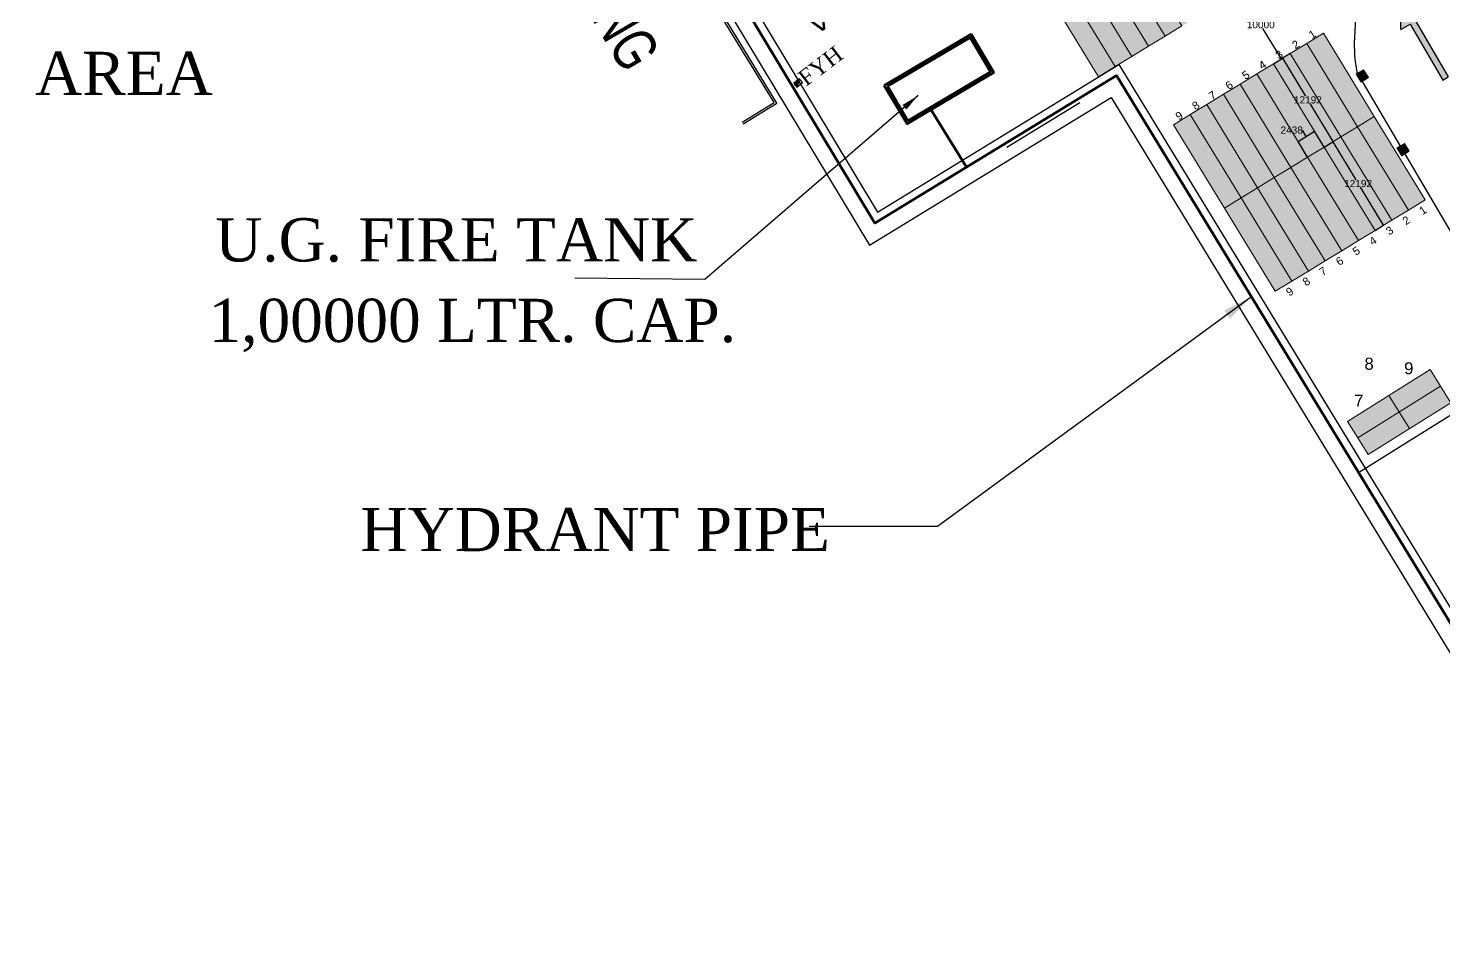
# Model space of a CAD drawing. Header units: inches. Extents: x -1774894 to -657573, y 144736 to 934842.
# Drawn here: x -1333453 to -1156533, y 461071 to 573344 of the extents above; entities that cross this region are included whole.
import ezdxf
from ezdxf.xclip import XClip

# ---------------------------------------------------------------- set-up
doc = ezdxf.new("R2010")
doc.units = ezdxf.units.IN
doc.header["$MEASUREMENT"] = 0
doc.header["$XCLIPFRAME"] = 0
for name, color, linetype in [('3', 13, 'Continuous'), ('A-ANNO-TEXT', 7, 'Continuous'), ('A-OTHERS PROPERTY-HATCH', 9, 'Continuous'), ('C-ROAD-OTLN', 142, 'Continuous'), ("EXPORT WARE HOUSE(19 JULY'08)$0$G-ANNO-TEXT", 2, 'Continuous'), ("EXPORT WARE HOUSE(19 JULY'08)$0$G-ANNO-TTLB", 4, 'Continuous'), ('FENCE EXIM AREA', 7, 'FENCELINE1'), ('siding cl', 7, 'Continuous')]:
    doc.layers.add(name, color=color, linetype=linetype)
for name, color, linetype, lineweight in [('Container', 5, 'Continuous', 9), ('grid', 7, 'Continuous', 18), ('IR PROP. DETAILS', 190, 'Continuous', 0), ('P FIRE', 6, 'Continuous', 35), ('P FIXTURE', 54, 'Continuous', 30), ('P TEXT', 255, 'Continuous', 20)]:
    doc.layers.add(name, color=color, linetype=linetype, lineweight=lineweight)
doc.layers.add('PAVED AREA', color=7, linetype='Continuous', true_color=0xf2f2f2)
doc.styles.add('2MM', font='romans', dxfattribs={"height": 0.07874})
doc.styles.add('ANNO', font='arial.ttf')
doc.styles.add('ARIAL', font='arial.ttf')
doc.styles.add("EXPORT WARE HOUSE(19 JULY'08)$0$HEADING", font='')
doc.styles.add("EXPORT WARE HOUSE(19 JULY'08)$0$NOTES", font='ROMANS.SHX')
doc.styles.add("EXPORT WARE HOUSE(19 JULY'08)$0$SUBHEAD", font='arial.ttf')
doc.styles.get("Standard").update_dxf_attribs({"font": 'arial.ttf'})
doc.styles.add('SWISS', font='swisscl.ttf')
doc.styles.add('TIMES', font='times.ttf')
doc.styles.get("EXPORT WARE HOUSE(19 JULY'08)$0$HEADING").set_extended_font_data('Arial Black')
doc.linetypes.add('FENCELINE1', pattern='A,0.25,-0.1,[133,ltypeshp.shx,S=0.1,R=0,X=-0.1,Y=0],-0.1,1', length=1.45)
doc.dimstyles.new('Architectural Metric', dxfattribs={"dimscale": 1500, "dimtxt": 2.38, "dimasz": 1.5, "dimexe": 1.5, "dimexo": 2.38, "dimgap": 0.5, "dimtad": 1, "dimtoh": 1, "dimdec": 0, "dimrnd": 1, "dimzin": 0, "dimdsep": 46, "dimtxsty": 'ANNO', "dimblk": 'ARCHTICK', "dimcen": 2.38, "dimdle": 1.5, "dimclrd": 256, "dimclre": 256, "dimclrt": 256, "dimadec": 0, "dimazin": 0, "dimtfac": 1, "dimtdec": 0, "dimtofl": 0, "dimtmove": 0, "dimatfit": 3, "dimfxl": 1, "dimtolj": 1, "dimtzin": 0, "dimlwd": 25, "dimarcsym": 0})
doc.dimstyles.get("Standard").update_dxf_attribs({"dimtxt": 0.18, "dimasz": 0.18, "dimexe": 0.18, "dimexo": 0.0625, "dimgap": 0.09, "dimtad": 0, "dimtih": 1, "dimtoh": 1, "dimdec": 4, "dimzin": 0, "dimdsep": 46, "dimtxsty": 'Standard', "dimcen": 0.09, "dimadec": 0, "dimazin": 0, "dimtfac": 1, "dimtdec": 4, "dimtofl": 0, "dimtmove": 0, "dimatfit": 3, "dimfxl": 1, "dimtolj": 1, "dimtzin": 0, "dimarcsym": 0})

# ---------------------------------------------------------------- blocks, each defined once
blk = doc.blocks.new("EXPORT WARE HOUSE(19 JULY'08)$0$a1v_sheet")
for p, q in [((-100, 565), (-100, 5.5)), ((-95, 565), (-95, 5.5)), ((-812, 5.5), (-100, 5.5))]:
    blk.add_line(p, q)
at = {"color": 8}
blk.add_line((-817, 0.5), (0, 0.5), dxfattribs=at)
at = {"layer": "EXPORT WARE HOUSE(19 JULY'08)$0$G-ANNO-TEXT"}
for tag, p, height, style in [('CLIENT1', (-93.8, 98.17), 3, "EXPORT WARE HOUSE(19 JULY'08)$0$NOTES"), ('CLIENT2', (-93.8, 93.31), 3, "EXPORT WARE HOUSE(19 JULY'08)$0$NOTES"), ('JOBTITLE1', (-93.8, 83.85), 3.5, "EXPORT WARE HOUSE(19 JULY'08)$0$SUBHEAD"), ('JOBTITLE2', (-93.8, 79.03), 3.5, "EXPORT WARE HOUSE(19 JULY'08)$0$SUBHEAD"), ('DRAWINGTITLE1', (-93.8, 62.97), 4, "EXPORT WARE HOUSE(19 JULY'08)$0$HEADING"), ('DRAWINGTITLE2', (-93.8, 57.42), 4, "EXPORT WARE HOUSE(19 JULY'08)$0$HEADING"), ('DRAWINGTITLE3', (-93.8, 52.65), 4, "EXPORT WARE HOUSE(19 JULY'08)$0$HEADING"), ('DRAWINGTITLE4', (-93.8, 48.01), 4, "EXPORT WARE HOUSE(19 JULY'08)$0$HEADING"), ('JOBNO', (-93.8, 38.4), 2.38, "EXPORT WARE HOUSE(19 JULY'08)$0$NOTES"), ('SCALE', (-63.8, 38.4), 2.38, "EXPORT WARE HOUSE(19 JULY'08)$0$NOTES"), ('DATE', (-33.8, 38.4), 2.38, "EXPORT WARE HOUSE(19 JULY'08)$0$NOTES"), ('DRNBY', (-93.8, 28.4), 2.38, "EXPORT WARE HOUSE(19 JULY'08)$0$NOTES"), ('DRAWINGSTATUS', (-33.8, 28.4), 2.38, "EXPORT WARE HOUSE(19 JULY'08)$0$NOTES"), ('REV', (-93.8, 17.8), 2.38, "EXPORT WARE HOUSE(19 JULY'08)$0$NOTES"), ('DRGNO', (-63.8, 11.22), 6, "EXPORT WARE HOUSE(19 JULY'08)$0$HEADING")]:
    blk.add_attdef(tag, p, '', height=height, dxfattribs=dict(at, style=style))
blk = doc.blocks.new("EXPORT WARE HOUSE(19 JULY'08)")
at = {"layer": "EXPORT WARE HOUSE(19 JULY'08)$0$G-ANNO-TTLB", "xscale": 200, "yscale": 200, "zscale": 200}
blk.add_blockref("EXPORT WARE HOUSE(19 JULY'08)$0$a1v_sheet", (1467445.6, -11580899.7), dxfattribs=at)
blk = doc.blocks.new('A$C504613C0')
at = {"layer": 'P FIXTURE', "ltscale": 7.5}
blk.add_hatch(color=256, dxfattribs=at).paths.add_polyline_path([(900, 2041), (0, 2041), (0, 1441)])
blk.add_line((900, 2041), (0, 1441), dxfattribs=at)
blk.add_lwpolyline([(0, 2041), (0, 1441), (900, 1441), (900, 2041)], close=True, dxfattribs=at)
at = {"layer": 'P TEXT', "ltscale": 3, "insert": (942, 2748), "char_height": 2000, "width": 301259.33, "attachment_point": 1, "style": '2MM'}
blk.add_mtext('{\\fBookman Old Style|b0|i0|c0|p18;FYH}', dxfattribs=at)
blk = doc.blocks.new('_ArchTick')
at = {"color": 0, "linetype": 'ByBlock', "const_width": 0.15}
blk.add_lwpolyline([(-0.5, -0.5), (0.5, 0.5)], dxfattribs=at)
blk = doc.blocks.new('XZCZXDC')
at = {"layer": 'IR PROP. DETAILS'}
h = blk.add_hatch(color=256, dxfattribs=at)
h.set_gradient(color1=(96, 92, 93), color2=(117, 112, 114), one_color=1, tint=0.45, name='CYLINDER')
h.paths.add_polyline_path([(-17331, 724408), (-17331, 723057), (-25422, 723057), (-25422, 722286), (-17331, 722286), (-17331, 720935), (-14360, 722671)])
at = {"layer": 'siding cl'}
for p, q in [((-17331, 724408), (-17331, 723057)), ((-17331, 723057), (-25422, 723057)), ((-25422, 723057), (-25422, 722286)), ((-17331, 722286), (-25422, 722286)), ((-17331, 720935), (-17331, 722286))]:
    blk.add_line(p, q, dxfattribs=at)
for points in [[(-17331, 724408), (-14360, 722671)], [(-17331, 720935), (-14360, 722671)]]:
    blk.add_lwpolyline(points, dxfattribs=at)
blk = doc.blocks.new('*D671')
at = {"layer": 'Defpoints', "color": 0}
for p in [(-1170408, 559144), (-1171460, 558502), (-1165110, 548094)]:
    blk.add_point(p, dxfattribs=at)
at = {"layer": 'grid', "color": 0, "lineweight": -2}
for p, q in [((-1171460, 558502), (-1170408, 559144)), ((-1165110, 548094), (-1164058, 548736))]:
    blk.add_line(p, q, dxfattribs=at)
at = {"layer": 'grid', "lineweight": -2}
for p, q in [((-1170408, 559144), (-1167513, 554400)), ((-1164058, 548736), (-1166952, 553481))]:
    blk.add_line(p, q, dxfattribs=at)
at = {"layer": 'grid'}
for points in [[(-1170408, 559144), (-1170408, 559144), (-1170408, 559144)], [(-1164058, 548736), (-1164058, 548736), (-1164058, 548736)]]:
    blk.add_solid(points, dxfattribs=at)
at = {"layer": 'grid', "insert": (-1167233, 553940), "char_height": 900, "attachment_point": 5}
blk.add_mtext('\\A1;12192', dxfattribs=at)
blk = doc.blocks.new('*D672')
at = {"layer": 'Defpoints', "color": 0}
for p in [(-1177810, 568910), (-1176682, 569598), (-1171460, 558502)]:
    blk.add_point(p, dxfattribs=at)
at = {"layer": 'grid', "color": 0, "lineweight": -2}
for p, q in [((-1177810, 568910), (-1176682, 569598)), ((-1171460, 558502), (-1170332, 559190))]:
    blk.add_line(p, q, dxfattribs=at)
at = {"layer": 'grid', "lineweight": -2}
for p, q in [((-1176682, 569598), (-1173787, 564854)), ((-1170332, 559190), (-1173227, 563935))]:
    blk.add_line(p, q, dxfattribs=at)
at = {"layer": 'grid'}
for points in [[(-1176682, 569598), (-1176682, 569598), (-1176682, 569598)], [(-1170332, 559190), (-1170332, 559190), (-1170332, 559190)]]:
    blk.add_solid(points, dxfattribs=at)
at = {"layer": 'grid', "insert": (-1173507, 564394), "char_height": 900, "attachment_point": 5}
blk.add_mtext('\\A1;12192', dxfattribs=at)
blk = doc.blocks.new('*D673')
at = {"layer": 'Defpoints', "color": 0}
for p in [(-1172662, 560472), (-1171460, 558502), (-1173542, 557232)]:
    blk.add_point(p, dxfattribs=at)
at = {"layer": 'grid', "lineweight": -2}
for p, q in [((-1174744, 559202), (-1172662, 560471)), ((-1173703, 559837), (-1174182, 560622)), ((-1174182, 560622), (-1174182, 560622))]:
    blk.add_line(p, q, dxfattribs=at)
at = {"layer": 'grid', "color": 0, "lineweight": -2}
for p, q in [((-1173542, 557232), (-1174744, 559202)), ((-1171460, 558502), (-1172662, 560472))]:
    blk.add_line(p, q, dxfattribs=at)
at = {"layer": 'grid'}
for points in [[(-1174744, 559202), (-1174744, 559202), (-1174744, 559202)], [(-1172662, 560472), (-1172662, 560471), (-1172662, 560472)]]:
    blk.add_solid(points, dxfattribs=at)
at = {"layer": 'grid', "insert": (-1175535, 560622), "char_height": 900, "attachment_point": 5}
blk.add_mtext('\\A1;2438', dxfattribs=at)
blk = doc.blocks.new('*D676')
at = {"layer": 'Defpoints', "color": 0}
for p in [(-1180937, 578716), (-1175729, 570180), (-1176797, 569528)]:
    blk.add_point(p, dxfattribs=at)
at = {"layer": 'grid', "color": 0, "lineweight": -2}
for p, q in [((-1180937, 578716), (-1182005, 578065)), ((-1175729, 570180), (-1176797, 569528))]:
    blk.add_line(p, q, dxfattribs=at)
at = {"layer": 'grid', "lineweight": -2}
for p, q in [((-1182005, 578064), (-1179681, 574256)), ((-1176797, 569528), (-1179121, 573337))]:
    blk.add_line(p, q, dxfattribs=at)
at = {"layer": 'grid'}
for points in [[(-1182005, 578065), (-1182005, 578064), (-1182005, 578065)], [(-1176797, 569528), (-1176797, 569528), (-1176797, 569528)]]:
    blk.add_solid(points, dxfattribs=at)
at = {"layer": 'grid', "insert": (-1179401, 573796), "char_height": 900, "attachment_point": 5}
blk.add_mtext('\\A1;10000', dxfattribs=at)

msp = doc.modelspace()

# ---------------------------------------------------------------- hatches: boundary and pattern name
at = {"layer": 'A-OTHERS PROPERTY-HATCH', "linetype": 'Continuous'}
h = msp.add_hatch(dxfattribs=at)
h.set_pattern_fill('AR-SAND', color=256, scale=1500, style=0)
h.set_pattern_definition([(37.5, (-2076079.7, 92123.8), (-94.49, 2890.2357), [0, -2280, 0, -2550, 0, -2437.5]), (7.5, (-2076079.7, 92123.8), (2654.665, 4233.219), [0, -1230, 0, -2055, 0, -787.5]), (327.5, (-2077924.7, 92123.8), (4671.213, 8.4886), [0, -750, 0, -2700, 0, -3525]), (317.5, (-2077924.7, 92123.8), (4509.19, 1316.513), [0, -375, 0, -1770, 0, -2025])])
edge = h.paths.add_edge_path()
edge.add_line((-1331064.197, 245833.62), (-1338763.831, 256897.888))
edge.add_line((-1338763.831, 256897.888), (-1347045.876, 267266.053))
edge.add_line((-1347045.876, 267266.053), (-1361755.999, 286073.13))
edge.add_line((-1361755.999, 286073.13), (-1380429.734, 310003.114))
edge.add_line((-1380429.734, 310003.114), (-1400350.712, 335498.071))
edge.add_line((-1400350.712, 335498.071), (-1415715.576, 355162.095))
edge.add_line((-1415715.576, 355162.095), (-1420404.182, 360893.965))
edge.add_line((-1420404.182, 360893.965), (-1423483.695, 364658.703))
edge.add_line((-1423483.695, 364658.703), (-1425585.372, 367228.025))
edge.add_line((-1425585.372, 367228.025), (-1427837.789, 369981.628))
edge.add_line((-1427837.789, 369981.628), (-1430370.095, 373077.4))
edge.add_line((-1430370.095, 373077.4), (-1433065.038, 376371.995))
edge.add_line((-1433065.038, 376371.995), (-1436810.407, 380950.748))
edge.add_line((-1436810.407, 380950.748), (-1440685.541, 385688.14))
edge.add_line((-1440685.541, 385688.14), (-1444603.777, 390478.225))
edge.add_line((-1444603.777, 390478.225), (-1448377.848, 395092.067))
edge.add_line((-1448377.848, 395092.067), (-1451676.017, 399124.114))
edge.add_line((-1451676.017, 399124.114), (-1455745.055, 404098.555))
edge.add_line((-1455745.055, 404098.555), (-1458661.559, 407676.963))
edge.add_line((-1458661.559, 407676.963), (-1461570.273, 411390.215))
edge.add_line((-1461570.273, 411390.215), (-1464584.51, 415238.178))
edge.add_line((-1464584.51, 415238.178), (-1468638.488, 420413.469))
edge.add_line((-1468638.488, 420413.469), (-1472819.418, 425750.827))
edge.add_line((-1472819.418, 425750.827), (-1477684.907, 431962.091))
edge.add_line((-1477684.907, 431962.091), (-1482333.987, 437897.087))
edge.add_line((-1482333.987, 437897.087), (-1486841.112, 443650.864))
edge.add_line((-1486841.112, 443650.864), (-1491642.206, 449779.92))
edge.add_line((-1491642.206, 449779.92), (-1495719.595, 454985.099))
edge.add_line((-1495719.595, 454985.099), (-1499253.293, 459496.204))
edge.add_line((-1499253.293, 459496.204), (-1502896.21, 464146.737))
edge.add_line((-1502896.21, 464146.737), (-1506814.747, 469149.125))
edge.add_line((-1506814.747, 469149.125), (-1512771.63, 476753.658))
edge.add_line((-1512771.63, 476753.658), (-1518653.614, 484262.574))
edge.add_line((-1518653.614, 484262.574), (-1521182.214, 487461.493))
edge.add_line((-1521182.214, 487461.493), (-1523480.429, 490352.175))
edge.add_line((-1523480.429, 490352.175), (-1526732.931, 493764.777))
edge.add_line((-1526732.931, 493764.777), (-1531743.927, 498977.161))
edge.add_line((-1531743.927, 498977.161), (-1539031.45, 506557.565))
edge.add_line((-1539031.45, 506557.565), (-1548518.271, 516425.654))
edge.add_line((-1548518.271, 516425.654), (-1555786.836, 523986.338))
edge.add_line((-1555786.836, 523986.338), (-1560732.287, 529130.542))
edge.add_line((-1560732.287, 529130.542), (-1565583.101, 534176.308))
edge.add_line((-1565583.101, 534176.308), (-1569988.887, 538759.159))
edge.add_line((-1569988.887, 538759.159), (-1572698.208, 541686.832))
edge.add_line((-1572698.208, 541686.832), (-1576082.05, 545544.905))
edge.add_line((-1576082.05, 545544.905), (-1579910.575, 549909.98))
edge.add_line((-1579910.575, 549909.98), (-1583409.789, 553899.593))
edge.add_line((-1583409.789, 553899.593), (-1587419.112, 558470.804))
edge.add_line((-1587419.112, 558470.804), (-1593807.685, 553927.277))
edge.add_line((-1593807.685, 553927.277), (-1588968.988, 548667.183))
edge.add_line((-1588968.988, 548667.183), (-1581009.061, 540014.034))
edge.add_line((-1581009.061, 540014.034), (-1572711.759, 530994.13))
edge.add_line((-1572711.759, 530994.13), (-1564415.461, 521975.316))
edge.add_line((-1564415.461, 521975.316), (-1555005.842, 511746.223))
edge.add_line((-1555005.842, 511746.223), (-1544067.138, 499854.88))
edge.add_line((-1544067.138, 499854.88), (-1534690.786, 489661.951))
edge.add_line((-1534690.786, 489661.951), (-1526905.514, 481198.668))
edge.add_line((-1526905.514, 481198.668), (-1522595.522, 475909.782))
edge.add_line((-1522595.522, 475909.782), (-1515758.757, 467237.578))
edge.add_line((-1515758.757, 467237.578), (-1495331.188, 441325.903))
edge.add_line((-1495331.188, 441325.903), (-1481552.672, 423848.325))
edge.add_line((-1481552.672, 423848.325), (-1455882.218, 391286.23))
edge.add_line((-1455882.218, 391286.23), (-1429991.069, 359586.502))
edge.add_line((-1429991.069, 359586.502), (-1404518.726, 328867.965))
edge.add_line((-1404518.726, 328867.965), (-1370937.453, 288454.629))
edge.add_line((-1370937.453, 288454.629), (-1349501.547, 263070.627))
edge.add_arc((-1357639.324, 257065.042), 10113.875, -61.08937558, 36.42689455, ccw=False)
edge.add_line((-1352749.825, 248211.61), (-1331064.197, 245833.62))
at = {"layer": 'Container'}
h = msp.add_hatch(color=256, dxfattribs=at)
h.set_gradient(color1=(158, 158, 255), color2=(173, 173, 255), one_color=1, tint=0.84, name='CYLINDER')
h.paths.add_polyline_path([(-1183156.283, 591644.406), (-1185237.836, 590374.393), (-1178887.772, 579966.629), (-1176806.219, 581236.642)])
h.paths.add_polyline_path([(-1185237.836, 590374.393), (-1187319.388, 589104.38), (-1180969.325, 578696.616), (-1178887.772, 579966.629)])
h.paths.add_polyline_path([(-1187319.388, 589104.38), (-1189400.941, 587834.367), (-1183050.877, 577426.603), (-1180969.325, 578696.616)])
h.paths.add_polyline_path([(-1189400.941, 587834.367), (-1191482.494, 586564.355), (-1185132.43, 576156.59), (-1183050.877, 577426.603)])
h.paths.add_polyline_path([(-1191482.494, 586564.355), (-1193564.047, 585294.342), (-1187213.983, 574886.578), (-1185132.43, 576156.59)])
h.paths.add_polyline_path([(-1193564.047, 585294.342), (-1195645.6, 584024.329), (-1189295.536, 573616.565), (-1187213.983, 574886.578)])
h.paths.add_polyline_path([(-1195645.6, 584024.329), (-1197727.152, 582754.316), (-1191377.089, 572346.552), (-1189295.536, 573616.565)])
h.paths.add_polyline_path([(-1197727.152, 582754.316), (-1199808.705, 581484.303), (-1193458.641, 571076.539), (-1191377.089, 572346.552)])
h.paths.add_polyline_path([(-1199808.705, 581484.303), (-1201890.258, 580214.291), (-1195540.194, 569806.527), (-1193458.641, 571076.539)])
h.paths.add_polyline_path([(-1201890.258, 580214.291), (-1203971.811, 578944.278), (-1197621.747, 568536.514), (-1195540.194, 569806.527)])
h.paths.add_polyline_path([(-1203971.811, 578944.278), (-1206053.364, 577674.265), (-1199703.3, 567266.501), (-1197621.747, 568536.514)])
at = {"layer": 'grid'}
h = msp.add_hatch(color=256, dxfattribs=at)
h.set_gradient(color1=(158, 158, 255), color2=(173, 173, 255), one_color=1, tint=0.84, name='CYLINDER')
h.paths.add_polyline_path([(-1165215.745, 562311.864), (-1171565.809, 572719.628), (-1173647.362, 571449.615), (-1167297.298, 561041.851)])
h.paths.add_polyline_path([(-1165215.745, 562311.864), (-1167297.298, 561041.851), (-1160947.234, 550634.087), (-1158865.682, 551904.1)])
h.paths.add_polyline_path([(-1167297.298, 561041.851), (-1169378.851, 559771.839), (-1163028.787, 549364.075), (-1160947.234, 550634.087)])
h.paths.add_polyline_path([(-1173647.362, 571449.615), (-1175728.915, 570179.603), (-1169378.851, 559771.839), (-1167297.298, 561041.851)])
h.paths.add_polyline_path([(-1175728.915, 570179.603), (-1177810.468, 568909.59), (-1171460.404, 558501.826), (-1169378.851, 559771.839)])
h.paths.add_polyline_path([(-1169378.851, 559771.839), (-1171460.404, 558501.826), (-1165110.34, 548094.062), (-1163028.787, 549364.075)])
h.paths.add_polyline_path([(-1171460.404, 558501.826), (-1173541.957, 557231.813), (-1167191.893, 546824.049), (-1165110.34, 548094.062)])
h.paths.add_polyline_path([(-1177810.468, 568909.59), (-1179892.021, 567639.577), (-1173541.957, 557231.813), (-1171460.404, 558501.826)])
h.paths.add_polyline_path([(-1179892.021, 567639.577), (-1181973.573, 566369.564), (-1175623.51, 555961.8), (-1173541.957, 557231.813)])
h.paths.add_polyline_path([(-1173541.957, 557231.813), (-1175623.51, 555961.8), (-1169273.446, 545554.036), (-1167191.893, 546824.049)])
h.paths.add_polyline_path([(-1175623.51, 555961.8), (-1177705.062, 554691.788), (-1171354.999, 544284.023), (-1169273.446, 545554.036)])
h.paths.add_polyline_path([(-1181973.573, 566369.564), (-1184055.126, 565099.552), (-1177705.062, 554691.788), (-1175623.51, 555961.8)])
h.paths.add_polyline_path([(-1177705.062, 554691.788), (-1179786.615, 553421.775), (-1173436.551, 543014.011), (-1171354.999, 544284.023)])
h.paths.add_polyline_path([(-1184055.126, 565099.552), (-1186136.679, 563829.539), (-1179786.615, 553421.775), (-1177705.062, 554691.788)])
h.paths.add_polyline_path([(-1179786.615, 553421.775), (-1181868.168, 552151.762), (-1175518.104, 541743.998), (-1173436.551, 543014.011)])
h.paths.add_polyline_path([(-1179786.615, 553421.775), (-1186136.679, 563829.539), (-1188218.232, 562559.526), (-1181868.168, 552151.762)])
h.paths.add_polyline_path([(-1181868.168, 552151.762), (-1183949.721, 550881.749), (-1177599.657, 540473.985), (-1175518.104, 541743.998)])
h.paths.add_polyline_path([(-1181868.168, 552151.762), (-1188218.232, 562559.526), (-1190299.785, 561289.513), (-1183949.721, 550881.749)])
h = msp.add_hatch(color=256, dxfattribs=at)
h.set_gradient(color1=(207, 197, 84), color2=(211, 202, 100), one_color=1, tint=0.61, name='CYLINDER')
h.paths.add_polyline_path([(-1165934.473, 567180.19), (-1166537.126, 568167.939), (-1167467.039, 567600.573), (-1166864.386, 566612.824)])
h = msp.add_hatch(color=256, dxfattribs=at)
h.set_gradient(color1=(207, 197, 84), color2=(211, 202, 100), one_color=1, tint=0.61, name='CYLINDER')
h.paths.add_polyline_path([(-1160839.225, 557974.299), (-1161441.878, 558962.048), (-1162371.791, 558394.683), (-1161769.138, 557406.934)])
h = msp.add_hatch(color=256, dxfattribs=at)
h.set_gradient(color1=(158, 158, 255), color2=(173, 173, 255), one_color=1, tint=0.84, name='CYLINDER')
h.paths.add_polyline_path([(-1165981.813, 520083.91), (-1155647.657, 526553.073), (-1156941.489, 528619.905), (-1167275.646, 522150.742)])
h.paths.add_polyline_path([(-1167275.646, 522150.742), (-1156941.489, 528619.905), (-1158235.322, 530686.736), (-1168569.479, 524217.573)])

# ---------------------------------------------------------------- linework, layer by layer
at = {"layer": '3', "linetype": 'Continuous'}
for p, q in [((-1240236.888, 564053.654), (-1248078.108, 576953.055)), ((-1239893.402, 563969.885), (-1247864.481, 577082.914)), ((-1244242.504, 561618.741), (-1240236.888, 564053.654)), ((-1244112.645, 561405.114), (-1239893.402, 563969.885))]:
    msp.add_line(p, q, dxfattribs=at)
at = {"layer": 'C-ROAD-OTLN', "linetype": 'Continuous'}
for p, q in [((-1167246.146, 580834.391), (-1167687.183, 572154.778)), ((-1211119.667, 558507.747), (-1202003.362, 564088.807))]:
    msp.add_line(p, q, dxfattribs=at)
for points in [[(-1588750.958, 561171.118), (-1586870.125, 561907.338), (-1517471.19, 593220.684), (-1475742.632, 611538.065), (-1446241.184, 629846.208), (-1332998.643, 700166.876), (-1300148.972, 646897.494), (-1288701.18, 654327.462), (-1257232.345, 600104.348), (-1227297.771, 550362.185), (-1197119.026, 568837.804), (-1135053.01, 467111.511), (-1109719.226, 482653.649), (-1080355.354, 435262.358), (-1075384.964, 438342.035), (-1063392.074, 418986.326), (-1071839.102, 413752.506), (-1049220.61, 378269.035), (-1048975.024, 378422.078), (-1016206.791, 398840.16), (-981046.912, 342413.354), (-1010942.246, 323864.823), (-980086.541, 275015.69), (-960928.11, 244685.067)], [(-1145442.23, 531439.725), (-1147415.413, 534496.47), (-1150511.403, 532497.954), (-1154554.534, 538761.349), (-1151424.275, 540781.986), (-1167395.128, 567887.289)]]:
    msp.add_lwpolyline(points, dxfattribs=at)
msp.add_arc((-1149710.376, 571241.323), 18000, 177.09113344, 190.73898906, dxfattribs=at)
at = {"layer": 'Container'}
msp.add_line((-1163402.4, 527452.155), (-1160814.735, 523318.492), dxfattribs=at)
for points in [[(-1197695.129, 582773.855), (-1191345.065, 572366.091), (-1189263.512, 573636.104), (-1195613.576, 584043.868)], [(-1199776.681, 581503.842), (-1193426.618, 571096.078), (-1191345.065, 572366.091), (-1197695.129, 582773.855)], [(-1201858.234, 580233.829), (-1195508.17, 569826.065), (-1193426.618, 571096.078), (-1199776.681, 581503.842)], [(-1206021.34, 577693.804), (-1199671.276, 567286.04), (-1197589.723, 568556.052), (-1203939.787, 578963.817)], [(-1203939.787, 578963.817), (-1197589.723, 568556.052), (-1195508.17, 569826.065), (-1201858.234, 580233.829)], [(-1173647.362, 571449.615), (-1167297.298, 561041.851), (-1165215.745, 562311.864), (-1171565.809, 572719.628)], [(-1177810.468, 568909.59), (-1171460.404, 558501.826), (-1169378.851, 559771.839), (-1175728.915, 570179.603)], [(-1175728.915, 570179.603), (-1169378.851, 559771.839), (-1167297.298, 561041.851), (-1173647.362, 571449.615)], [(-1179892.021, 567639.577), (-1173541.957, 557231.813), (-1171460.404, 558501.826), (-1177810.468, 568909.59)], [(-1184055.126, 565099.552), (-1177705.062, 554691.788), (-1175623.51, 555961.8), (-1181973.573, 566369.564)], [(-1181973.573, 566369.564), (-1175623.51, 555961.8), (-1173541.957, 557231.813), (-1179892.021, 567639.577)], [(-1186136.679, 563829.539), (-1179786.615, 553421.775), (-1177705.062, 554691.788), (-1184055.126, 565099.552)], [(-1188218.232, 562559.526), (-1181868.168, 552151.762), (-1179786.615, 553421.775), (-1186136.679, 563829.539)], [(-1190299.785, 561289.513), (-1183949.721, 550881.749), (-1181868.168, 552151.762), (-1188218.232, 562559.526)], [(-1169378.851, 559771.839), (-1163028.787, 549364.075), (-1160947.234, 550634.087), (-1167297.298, 561041.851)], [(-1167297.298, 561041.851), (-1160947.234, 550634.087), (-1158865.682, 551904.1), (-1165215.745, 562311.864)], [(-1171460.404, 558501.826), (-1165110.34, 548094.062), (-1163028.787, 549364.075), (-1169378.851, 559771.839)], [(-1173541.957, 557231.813), (-1167191.893, 546824.049), (-1165110.34, 548094.062), (-1171460.404, 558501.826)], [(-1177705.062, 554691.788), (-1171354.999, 544284.023), (-1169273.446, 545554.036), (-1175623.51, 555961.8)], [(-1175623.51, 555961.8), (-1169273.446, 545554.036), (-1167191.893, 546824.049), (-1173541.957, 557231.813)], [(-1179786.615, 553421.775), (-1173436.551, 543014.011), (-1171354.999, 544284.023), (-1177705.062, 554691.788)], [(-1183949.721, 550881.749), (-1177599.657, 540473.985), (-1175518.104, 541743.998), (-1181868.168, 552151.762)], [(-1181868.168, 552151.762), (-1175518.104, 541743.998), (-1173436.551, 543014.011), (-1179786.615, 553421.775)], [(-1158235.322, 530686.736), (-1168569.479, 524217.573), (-1167275.646, 522150.742), (-1156941.489, 528619.905)], [(-1156941.489, 528619.905), (-1167275.646, 522150.742), (-1165981.813, 520083.91), (-1155647.657, 526553.073)]]:
    msp.add_lwpolyline(points, close=True, dxfattribs=at)
at = {"layer": 'FENCE EXIM AREA'}
for p, q in [((-1259815.073, 598577.888), (-1228309.521, 546225.234)), ((-1228309.521, 546225.234), (-1198115.109, 564710.444)), ((-1198115.109, 564710.444), (-1136047.627, 462981.748))]:
    msp.add_line(p, q, dxfattribs=at)
at = {"layer": 'FENCE EXIM AREA', "ltscale": 4000}
msp.add_line((-1167173.027, 517836.286), (-1145442.23, 531439.725), dxfattribs=at)
at = {"layer": 'grid'}
for points in [[(-1166537.126, 568167.939), (-1165934.473, 567180.19), (-1166864.386, 566612.824), (-1167467.039, 567600.573)], [(-1161441.878, 558962.048), (-1160839.225, 557974.299), (-1161769.138, 557406.934), (-1162371.791, 558394.683)]]:
    msp.add_lwpolyline(points, close=True, dxfattribs=at)
at = {"layer": 'P FIRE', "lineweight": 60}
msp.add_line((-1220756.75, 563422.965), (-1216174.045, 555999.683), dxfattribs=at)
msp.add_lwpolyline([(-1445713.886, 628996.528), (-1333323.285, 698788.162), (-1300462.979, 645501.536), (-1289038.464, 652916.397), (-1258093.254, 599595.528), (-1227635.021, 548983.201), (-1197451.054, 567462.017), (-1135384.549, 465734.923), (-1110044.909, 481280.654), (-1080678.71, 433885.608), (-1075708.321, 436965.285), (-1064768.824, 419309.682), (-1073226.789, 414069.086), (-1049531.8, 376896.826), (-1048446.138, 377573.386), (-1016526.669, 397462.597), (-982425.489, 342734.859), (-1012326.06, 324183.078), (-980932.002, 274481.652), (-961773.571, 244151.029)], dxfattribs=at)
for points in [[(-1226457.384, 566209.621), (-1215611.738, 572623.238), (-1212761.093, 567802.699), (-1223606.739, 561389.082)], [(-1226046.453, 566104.097), (-1215717.262, 572212.306), (-1213172.025, 567908.223), (-1223501.216, 561800.014)]]:
    msp.add_lwpolyline(points, close=True, dxfattribs=at)
at = {"layer": 'P FIRE', "ltscale": 7.5, "const_width": 50}
msp.add_lwpolyline([(-1237580.47, 566246.607), (-1237894.062, 566030.61)], dxfattribs=at)

# ---------------------------------------------------------------- block references
at = {"layer": 'C-ROAD-OTLN', "linetype": 'Continuous'}
ref = msp.add_blockref("EXPORT WARE HOUSE(19 JULY'08)", (7996720.604, 7672271.022), dxfattribs=dict(at, rotation=300.5981210269192))
XClip(ref).set_block_clipping_path([(1335595.6168644831, -11554041.9598289803), (1411255.6168644831, -11503381.9598289803)])
at = {"layer": 'IR PROP. DETAILS', "rotation": 120.2244812059759}
msp.add_blockref('XZCZXDC', (-544688.569, 952824.629), dxfattribs=at)
at = {"layer": 'P FIRE', "ltscale": 7.5, "rotation": 37.22267443200747}
msp.add_blockref('A$C504613C0', (-1236527.09, 564859.97), dxfattribs=at)

# ---------------------------------------------------------------- texts
at = {"color": 7, "style": 'SWISS'}
msp.add_text('BUILDING', height=5400, rotation=300.29793915, dxfattribs=at).set_placement((-1272111.415, 590078.937))
at = {"color": 7, "style": 'TIMES'}
for s, p in [('RESIDENTIAL AREA', (-1387651.834, 565008.742)), ('U.G. FIRE TANK ', (-1310099.354, 544212.129)), ('1,00000 LTR. CAP.', (-1310914.797, 534141.788)), ('HYDRANT PIPE', (-1291942.927, 508002.93))]:
    msp.add_text(s, height=5400, dxfattribs=at).set_placement(p)
at = {"layer": 'A-ANNO-TEXT', "color": 7, "style": 'ARIAL'}
msp.add_text('< < < 12.5 m  W I D E  R O A D > > >', height=3000, rotation=299.86555887, dxfattribs=at).set_placement((-1269586.269, 632212.255))
at = {"layer": 'A-ANNO-TEXT', "attachment_point": 2, "style": 'ARIAL'}
for s, insert, char_height, rotation in [('{\\C7;2}', (-1175305.649, 571734.363), 1000, 33.79287138), ('{\\C7;1}', (-1173224.096, 573004.375), 1000, 33.79287138), ('{\\C7;3}', (-1177387.201, 570464.35), 1000, 33.79287138), ('{\\C7;5}', (-1181550.307, 567924.324), 1000, 33.79287138), ('{\\C7;4}', (-1179468.754, 569194.337), 1000, 33.79287138), ('{\\C7;6}', (-1183631.86, 566654.312), 1000, 33.79287138), ('{\\C7;B}', (-1166310.478, 567638.549), 800, 301.38851792), ('{\\C7;7}', (-1185713.413, 565384.299), 1000, 33.79287138), ('{\\C7;9}', (-1189876.518, 562844.273), 1000, 33.79287138), ('{\\C7;8}', (-1187794.965, 564114.286), 1000, 33.79287138), ('{\\C7;C}', (-1161215.231, 558432.658), 800, 301.38851792), ('{\\C7;1}', (-1159411.41, 551022.145), 1000, 33.79287138), ('{\\C7;3}', (-1163574.516, 548482.119), 1000, 33.79287138), ('{\\C7;2}', (-1161492.963, 549752.132), 1000, 33.79287138), ('{\\C7;4}', (-1165656.069, 547212.106), 1000, 33.79287138), ('{\\C7;5}', (-1167737.622, 545942.093), 1000, 33.79287138), ('{\\C7;7}', (-1171900.727, 543402.068), 1000, 33.79287138), ('{\\C7;6}', (-1169819.174, 544672.081), 1000, 33.79287138), ('{\\C7;8}', (-1173982.28, 542132.055), 1000, 33.79287138), ('{\\C7;9}', (-1176063.833, 540862.042), 1000, 33.79287138)]:
    msp.add_mtext(s, dxfattribs=dict(at, insert=insert, char_height=char_height, rotation=rotation))
at = {"layer": 'A-ANNO-TEXT', "char_height": 1500, "attachment_point": 2, "style": 'ARIAL'}
for s, insert in [('{\\C7;8}', (-1165853.559, 532175.057)), ('{\\C7;9}', (-1160898.938, 531602.492)), ('{\\C7;7}', (-1167137.456, 527573.531))]:
    msp.add_mtext(s, dxfattribs=dict(at, insert=insert))

# ---------------------------------------------------------------- dimensions: what is measured, and where the dimension line sits
at = {"layer": 'grid'}
for p1, p2, distance, picture, middle in [((-1180937.301, 578716.155), (-1175728.915, 570179.603), -1250.898, '*D676', (-1179400.944, 573796.363)), ((-1171460.404, 558501.826), (-1177810.468, 568909.59), -1321.864, '*D672', (-1173507.02, 564394.186)), ((-1173541.957, 557231.813), (-1171460.404, 558501.826), 2307.438, '*D673', (-1174182.357, 560621.828)), ((-1165110.34, 548094.062), (-1171460.404, 558501.826), -1233.073, '*D671', (-1167232.753, 553940.176))]:
    dim = msp.add_aligned_dim(p1=p1, p2=p2, distance=distance, dimstyle='Standard', override={"dimtxt": 900, "dimdec": 0, "dimclrd": 256, "dimclrt": 256, "dimtdec": 0, "dimtmove": 1}, dxfattribs=at)
    dim.commit()
    dim.dimension.update_dxf_attribs({"geometry": picture, "text_midpoint": middle})

# ---------------------------------------------------------------- leaders
at = {"color": 7}
msp.add_leader([(-1180569.376, 539792.923), (-1219789.873, 511084.173), (-1235829.127, 511084.173)], dimstyle='Architectural Metric', override={"dimasz": 2.5, "dimgap": 0.5, "dimtad": 0, "dimarcsym": 1}, dxfattribs=at)
at = {"layer": 'PAVED AREA'}
msp.add_leader([(-1222235.805, 564950.629), (-1248872.912, 541945.798), (-1265142.004, 542102.029)], dimstyle='Architectural Metric', override={"dimgap": 0.5, "dimtad": 0, "dimarcsym": 1}, dxfattribs=at)

doc.saveas('drawing.dxf')
